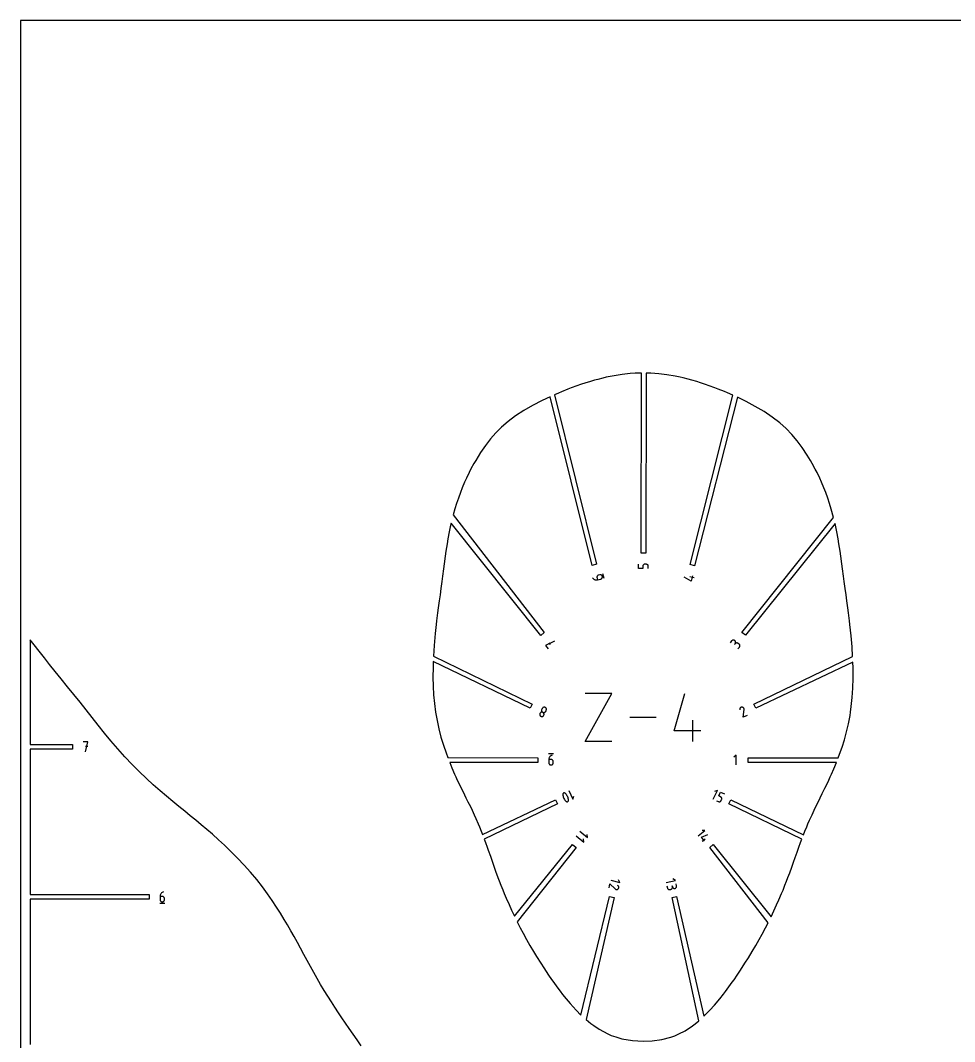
# Model space of a CAD drawing. Extents: x 0 to 51.8, y 0 to 12.2.
# Drawn here: x 26.84 to 32.81, y 5.64 to 12.16 of the extents above; entities that cross this region are included whole.
import ezdxf

# ---------------------------------------------------------------- set-up
doc = ezdxf.new("R2010")
doc.units = 0
doc.header["$MEASUREMENT"] = 0
for name, color, linetype in [('annotation', 7, 'Continuous'), ('boundary', 7, 'Continuous'), ('frame', 7, 'Continuous')]:
    doc.layers.add(name, color=color, linetype=linetype)

msp = doc.modelspace()

# ---------------------------------------------------------------- linework, layer by layer
at = {"layer": 'annotation', "color": 1}
for p, q in [((30.7873, 8.6593), (30.7873, 8.6873)), ((30.8204, 8.684), (30.8187, 8.6823)), ((30.8223, 8.6853), (30.8204, 8.684)), ((30.8245, 8.6864), (30.8223, 8.6853)), ((30.8269, 8.687), (30.8245, 8.6864)), ((30.8294, 8.6872), (30.8269, 8.687)), ((30.8364, 8.6872), (30.8294, 8.6872)), ((30.8294, 8.6872), (30.8294, 8.6872)), ((30.8389, 8.687), (30.8364, 8.6872)), ((30.8412, 8.6863), (30.8389, 8.687)), ((30.8434, 8.6853), (30.8412, 8.6863)), ((30.8454, 8.6839), (30.8434, 8.6853)), ((30.8471, 8.6822), (30.8454, 8.6839)), ((30.5394, 8.6194), (30.5326, 8.6177)), ((30.5419, 8.6198), (30.5394, 8.6194)), ((30.5443, 8.6197), (30.5419, 8.6198)), ((30.5467, 8.6193), (30.5443, 8.6197)), ((30.5489, 8.6184), (30.5467, 8.6193)), ((30.551, 8.6172), (30.5489, 8.6184)), ((30.5678, 8.5958), (30.5602, 8.6264)), ((30.8154, 8.6593), (30.7873, 8.6593)), ((30.8156, 8.6758), (30.8154, 8.6733)), ((30.8154, 8.6733), (30.8154, 8.6593)), ((30.8163, 8.6781), (30.8156, 8.6758)), ((30.8173, 8.6803), (30.8163, 8.6781)), ((30.8187, 8.6823), (30.8173, 8.6803)), ((30.8485, 8.6803), (30.8471, 8.6822)), ((30.8495, 8.6781), (30.8485, 8.6803)), ((30.8501, 8.6757), (30.8495, 8.6781)), ((30.8504, 8.6732), (30.8501, 8.6757)), ((30.8503, 8.6592), (30.8504, 8.6732)), ((30.8504, 8.6732), (30.8504, 8.6732)), ((30.4935, 8.6008), (30.4935, 8.6008)), ((30.4935, 8.6008), (30.4959, 8.5972)), ((30.4959, 8.5972), (30.4988, 8.5942)), ((30.4988, 8.5942), (30.502, 8.5916)), ((30.502, 8.5916), (30.5055, 8.5894)), ((30.5055, 8.5894), (30.5093, 8.5879)), ((30.5093, 8.5879), (30.5133, 8.5868)), ((30.5133, 8.5868), (30.5174, 8.5863)), ((30.5174, 8.5863), (30.5216, 8.5864)), ((30.5216, 8.5864), (30.5258, 8.5872)), ((30.5221, 8.6057), (30.522, 8.6032)), ((30.522, 8.6032), (30.5224, 8.6007)), ((30.5226, 8.6081), (30.5221, 8.6057)), ((30.5224, 8.6007), (30.5258, 8.5872)), ((30.5234, 8.6103), (30.5226, 8.6081)), ((30.5247, 8.6123), (30.5234, 8.6103)), ((30.5262, 8.6141), (30.5247, 8.6123)), ((30.5258, 8.5872), (30.5461, 8.5922)), ((30.5281, 8.6157), (30.5262, 8.6141)), ((30.5302, 8.6169), (30.5281, 8.6157)), ((30.5326, 8.6177), (30.5302, 8.6169)), ((30.5326, 8.6177), (30.5326, 8.6177)), ((30.5461, 8.5922), (30.5485, 8.5931)), ((30.5461, 8.5922), (30.5461, 8.5922)), ((30.5485, 8.5931), (30.5507, 8.5943)), ((30.5507, 8.5943), (30.5525, 8.5958)), ((30.5528, 8.6156), (30.551, 8.6172)), ((30.5525, 8.5958), (30.5541, 8.5976)), ((30.5543, 8.6137), (30.5528, 8.6156)), ((30.5541, 8.5976), (30.5553, 8.5997)), ((30.5555, 8.6116), (30.5543, 8.6137)), ((30.5553, 8.5997), (30.5562, 8.6019)), ((30.5564, 8.6092), (30.5555, 8.6116)), ((30.5562, 8.6019), (30.5567, 8.6043)), ((30.5567, 8.6067), (30.5564, 8.6092)), ((30.5564, 8.6092), (30.5564, 8.6092)), ((30.5567, 8.6043), (30.5567, 8.6067)), ((31.1242, 8.5789), (31.0801, 8.6045)), ((31.1438, 8.5992), (31.1167, 8.6061)), ((31.1328, 8.6128), (31.1242, 8.5789)), ((30.2503, 8.1957), (30.1923, 8.1673)), ((30.1923, 8.1673), (30.2098, 8.1454)), ((30.2143, 8.1848), (30.223, 8.1739)), ((31.3833, 8.1962), (31.3746, 8.1852)), ((31.3851, 8.198), (31.3833, 8.1962)), ((31.3871, 8.1994), (31.3851, 8.198)), ((31.3892, 8.2005), (31.3871, 8.1994)), ((31.3915, 8.2012), (31.3892, 8.2005)), ((31.3939, 8.2014), (31.3915, 8.2012)), ((31.3963, 8.2013), (31.3939, 8.2014)), ((31.3986, 8.2007), (31.3963, 8.2013)), ((31.4009, 8.1998), (31.3986, 8.2007)), ((31.403, 8.1984), (31.4009, 8.1998)), ((31.4052, 8.1787), (31.4009, 8.1732)), ((31.4009, 8.1732), (31.4052, 8.1787)), ((31.4048, 8.1966), (31.403, 8.1984)), ((31.403, 8.1984), (31.403, 8.1984)), ((31.4063, 8.1947), (31.4048, 8.1966)), ((31.4052, 8.1787), (31.4066, 8.1808)), ((31.407, 8.1805), (31.4052, 8.1787)), ((31.4052, 8.1787), (31.4052, 8.1787)), ((31.4073, 8.1925), (31.4063, 8.1947)), ((31.4066, 8.1808), (31.4076, 8.1831)), ((31.409, 8.182), (31.407, 8.1805)), ((31.408, 8.1902), (31.4073, 8.1925)), ((31.4076, 8.1831), (31.4081, 8.1854)), ((31.4083, 8.1878), (31.408, 8.1902)), ((31.4081, 8.1854), (31.4083, 8.1878)), ((31.4111, 8.183), (31.409, 8.182)), ((31.4134, 8.1837), (31.4111, 8.183)), ((31.4158, 8.184), (31.4134, 8.1837)), ((31.4182, 8.1838), (31.4158, 8.184)), ((31.4205, 8.1833), (31.4182, 8.1838)), ((31.4228, 8.1823), (31.4205, 8.1833)), ((31.4249, 8.1809), (31.4228, 8.1823)), ((31.4304, 8.1766), (31.4249, 8.1809)), ((31.4249, 8.1809), (31.4249, 8.1809)), ((31.4322, 8.1748), (31.4304, 8.1766)), ((31.4336, 8.1728), (31.4322, 8.1748)), ((31.4347, 8.1707), (31.4336, 8.1728)), ((31.434, 8.159), (31.4349, 8.1613)), ((31.4353, 8.1684), (31.4347, 8.1707)), ((31.4349, 8.1613), (31.4355, 8.1636)), ((31.4356, 8.166), (31.4353, 8.1684)), ((31.4355, 8.1636), (31.4356, 8.166)), ((31.4238, 8.146), (31.4326, 8.1569)), ((31.4326, 8.1569), (31.434, 8.159)), ((31.4326, 8.1569), (31.4326, 8.1569)), ((30.4466, 7.5533), (30.6174, 7.8609)), ((30.6174, 7.8609), (30.4466, 7.8609)), ((31.0163, 7.6217), (31.0845, 7.8609)), ((30.1769, 7.7704), (30.175, 7.7689)), ((30.179, 7.7716), (30.1769, 7.7704)), ((30.1813, 7.7724), (30.179, 7.7716)), ((30.1836, 7.7728), (30.1813, 7.7724)), ((30.186, 7.7728), (30.1836, 7.7728)), ((30.1885, 7.7723), (30.186, 7.7728)), ((30.1908, 7.7714), (30.1885, 7.7723)), ((30.193, 7.7701), (30.1908, 7.7714)), ((30.1908, 7.7714), (30.1908, 7.7714)), ((30.1948, 7.7685), (30.193, 7.7701)), ((31.4405, 7.7703), (31.4387, 7.7687)), ((31.4426, 7.7715), (31.4405, 7.7703)), ((31.4449, 7.7724), (31.4426, 7.7715)), ((31.4473, 7.7729), (31.4449, 7.7724)), ((31.4498, 7.7729), (31.4473, 7.7729)), ((31.4523, 7.7725), (31.4498, 7.7729)), ((31.4498, 7.7729), (31.4498, 7.7729)), ((31.4546, 7.7717), (31.4523, 7.7725)), ((31.4567, 7.7705), (31.4546, 7.7717)), ((31.4585, 7.7689), (31.4567, 7.7705)), ((30.1561, 7.731), (30.1556, 7.7286)), ((30.1556, 7.7286), (30.1556, 7.7262)), ((30.1556, 7.7262), (30.156, 7.7238)), ((30.156, 7.7238), (30.1568, 7.7216)), ((30.1569, 7.7334), (30.1561, 7.731)), ((30.1568, 7.7216), (30.158, 7.7195)), ((30.1582, 7.7355), (30.1569, 7.7334)), ((30.1569, 7.7334), (30.1569, 7.7334)), ((30.158, 7.7195), (30.1595, 7.7176)), ((30.1599, 7.7374), (30.1582, 7.7355)), ((30.1595, 7.7176), (30.1613, 7.716)), ((30.1617, 7.7389), (30.1599, 7.7374)), ((30.1613, 7.716), (30.1635, 7.7147)), ((30.1638, 7.7401), (30.1617, 7.7389)), ((30.1635, 7.7147), (30.1635, 7.7147)), ((30.1635, 7.7147), (30.1659, 7.7138)), ((30.1661, 7.7409), (30.1638, 7.7401)), ((30.1659, 7.7138), (30.1683, 7.7134)), ((30.1684, 7.7413), (30.1661, 7.7409)), ((30.1682, 7.7563), (30.1678, 7.7538)), ((30.1678, 7.7538), (30.1678, 7.7514)), ((30.1678, 7.7514), (30.1682, 7.7491)), ((30.1691, 7.7586), (30.1682, 7.7563)), ((30.1682, 7.7491), (30.1689, 7.7468)), ((30.1683, 7.7134), (30.1707, 7.7134)), ((30.1709, 7.7412), (30.1684, 7.7413)), ((30.1689, 7.7468), (30.1701, 7.7447)), ((30.1721, 7.7649), (30.1691, 7.7586)), ((30.1691, 7.7586), (30.1691, 7.7586)), ((30.1701, 7.7447), (30.1716, 7.7428)), ((30.1707, 7.7134), (30.173, 7.7138)), ((30.1733, 7.7408), (30.1709, 7.7412)), ((30.1716, 7.7428), (30.1735, 7.7412)), ((30.1734, 7.7671), (30.1721, 7.7649)), ((30.173, 7.7138), (30.1753, 7.7145)), ((30.1756, 7.7399), (30.1733, 7.7408)), ((30.175, 7.7689), (30.1734, 7.7671)), ((30.1735, 7.7412), (30.1756, 7.7399)), ((30.1753, 7.7145), (30.1774, 7.7157)), ((30.1756, 7.7399), (30.1756, 7.7399)), ((30.1756, 7.7399), (30.178, 7.739)), ((30.1778, 7.7386), (30.1756, 7.7399)), ((30.1756, 7.7399), (30.1756, 7.7399)), ((30.1774, 7.7157), (30.1793, 7.7172)), ((30.1797, 7.737), (30.1778, 7.7386)), ((30.178, 7.739), (30.1804, 7.7386)), ((30.1793, 7.7172), (30.1809, 7.7191)), ((30.1812, 7.7351), (30.1797, 7.737)), ((30.1804, 7.7386), (30.1828, 7.7386)), ((30.1809, 7.7191), (30.1822, 7.7212)), ((30.1823, 7.733), (30.1812, 7.7351)), ((30.1822, 7.7212), (30.1831, 7.7236)), ((30.1822, 7.7212), (30.1822, 7.7212)), ((30.1831, 7.7308), (30.1823, 7.733)), ((30.1828, 7.7386), (30.1852, 7.739)), ((30.1835, 7.7284), (30.1831, 7.7308)), ((30.1831, 7.7236), (30.1835, 7.726)), ((30.1835, 7.726), (30.1835, 7.7284)), ((30.1852, 7.739), (30.1874, 7.7398)), ((30.1874, 7.7398), (30.1895, 7.7409)), ((30.1895, 7.7409), (30.1914, 7.7425)), ((30.1914, 7.7425), (30.193, 7.7443)), ((30.193, 7.7443), (30.1943, 7.7465)), ((30.1943, 7.7465), (30.1974, 7.7528)), ((30.1963, 7.7666), (30.1948, 7.7685)), ((30.1975, 7.7646), (30.1963, 7.7666)), ((30.1974, 7.7528), (30.1982, 7.7551)), ((30.1974, 7.7528), (30.1974, 7.7528)), ((30.1983, 7.7623), (30.1975, 7.7646)), ((30.1982, 7.7551), (30.1987, 7.7575)), ((30.1987, 7.76), (30.1983, 7.7623)), ((30.1987, 7.7575), (30.1987, 7.76)), ((30.901, 7.7071), (30.7328, 7.7071)), ((31.4348, 7.76), (31.4346, 7.756)), ((31.4352, 7.7625), (31.4348, 7.76)), ((31.436, 7.7648), (31.4352, 7.7625)), ((31.4372, 7.7669), (31.436, 7.7648)), ((31.4387, 7.7687), (31.4372, 7.7669)), ((31.4574, 7.7087), (31.4626, 7.7574)), ((31.4826, 7.7208), (31.4574, 7.7087)), ((31.4601, 7.7671), (31.4585, 7.7689)), ((31.4613, 7.7651), (31.4601, 7.7671)), ((31.4622, 7.7628), (31.4613, 7.7651)), ((31.4627, 7.7604), (31.4622, 7.7628)), ((31.4626, 7.7574), (31.4626, 7.7575)), ((31.4626, 7.7575), (31.4627, 7.7575)), ((31.4626, 7.7574), (31.4626, 7.7574)), ((31.4627, 7.7579), (31.4627, 7.7604)), ((31.4627, 7.7578), (31.4627, 7.7579)), ((31.4627, 7.7579), (31.4627, 7.7579)), ((31.4627, 7.7577), (31.4627, 7.7578)), ((31.4627, 7.7578), (31.4627, 7.7578)), ((31.4627, 7.7576), (31.4627, 7.7577)), ((31.4627, 7.7577), (31.4627, 7.7577)), ((31.4627, 7.7575), (31.4627, 7.7576)), ((31.4627, 7.7576), (31.4627, 7.7576)), ((31.1359, 7.5533), (31.1359, 7.6899)), ((31.1871, 7.6217), (31.0163, 7.6217)), ((27.2655, 7.5506), (27.2374, 7.5506)), ((27.2515, 7.4876), (27.2655, 7.5506)), ((27.2655, 7.5226), (27.2515, 7.5226)), ((30.6174, 7.5533), (30.4466, 7.5533)), ((30.2439, 7.4745), (30.2124, 7.4745)), ((30.2145, 7.4428), (30.2142, 7.4386)), ((30.2154, 7.4469), (30.2145, 7.4428)), ((30.2168, 7.4508), (30.2154, 7.4469)), ((30.2188, 7.4544), (30.2168, 7.4508)), ((30.2213, 7.4577), (30.2188, 7.4544)), ((30.2242, 7.4606), (30.2213, 7.4577)), ((30.2275, 7.4631), (30.2242, 7.4606)), ((30.2312, 7.4651), (30.2275, 7.4631)), ((30.2352, 7.4666), (30.2312, 7.4651)), ((30.2352, 7.4666), (30.2352, 7.4666)), ((31.4122, 7.4666), (31.3982, 7.4526)), ((31.4122, 7.4035), (31.4122, 7.4666)), ((30.2142, 7.4386), (30.2142, 7.4176)), ((30.2282, 7.4386), (30.2142, 7.4386)), ((30.2142, 7.4176), (30.2142, 7.4176)), ((30.2142, 7.4176), (30.2144, 7.415)), ((30.2144, 7.415), (30.215, 7.4127)), ((30.215, 7.4127), (30.2161, 7.4105)), ((30.2161, 7.4105), (30.2175, 7.4085)), ((30.2175, 7.4085), (30.2191, 7.4068)), ((30.2191, 7.4068), (30.2211, 7.4055)), ((30.2211, 7.4055), (30.2233, 7.4044)), ((30.2233, 7.4044), (30.2257, 7.4038)), ((30.2257, 7.4038), (30.2282, 7.4035)), ((30.2307, 7.4384), (30.2282, 7.4386)), ((30.2282, 7.4035), (30.2307, 7.4038)), ((30.2282, 7.4035), (30.2282, 7.4035)), ((30.233, 7.4377), (30.2307, 7.4384)), ((30.2307, 7.4038), (30.233, 7.4044)), ((30.2352, 7.4367), (30.233, 7.4377)), ((30.233, 7.4044), (30.2352, 7.4055)), ((30.2372, 7.4353), (30.2352, 7.4367)), ((30.2352, 7.4055), (30.2372, 7.4068)), ((30.2389, 7.4336), (30.2372, 7.4353)), ((30.2372, 7.4068), (30.2389, 7.4085)), ((30.2403, 7.4316), (30.2389, 7.4336)), ((30.2389, 7.4085), (30.2403, 7.4105)), ((30.2413, 7.4295), (30.2403, 7.4316)), ((30.2403, 7.4105), (30.2413, 7.4127)), ((30.2419, 7.4271), (30.2413, 7.4295)), ((30.2413, 7.4127), (30.2419, 7.415)), ((30.2422, 7.4246), (30.2419, 7.4271)), ((30.2419, 7.415), (30.2422, 7.4176)), ((30.2422, 7.4176), (30.2422, 7.4246)), ((30.2422, 7.4246), (30.2422, 7.4246)), ((30.304, 7.2181), (30.3038, 7.2166)), ((30.3038, 7.2166), (30.3038, 7.2166)), ((30.3038, 7.2166), (30.3041, 7.2106)), ((30.3044, 7.2195), (30.304, 7.2181)), ((30.3041, 7.2106), (30.3049, 7.2048)), ((30.305, 7.2208), (30.3044, 7.2195)), ((30.3049, 7.2048), (30.3064, 7.1991)), ((30.3058, 7.222), (30.305, 7.2208)), ((30.3068, 7.223), (30.3058, 7.222)), ((30.3064, 7.1991), (30.3084, 7.1936)), ((30.308, 7.2238), (30.3068, 7.223)), ((30.3093, 7.2244), (30.308, 7.2238)), ((30.3084, 7.1936), (30.3109, 7.1884)), ((30.3107, 7.2248), (30.3093, 7.2244)), ((30.3122, 7.2249), (30.3107, 7.2248)), ((30.3109, 7.1884), (30.314, 7.1834)), ((30.3122, 7.2249), (30.3122, 7.2249)), ((30.3129, 7.2249), (30.3122, 7.2249)), ((30.3135, 7.2248), (30.3129, 7.2249)), ((30.3141, 7.2247), (30.3135, 7.2248)), ((30.314, 7.1834), (30.3175, 7.1787)), ((30.3147, 7.2246), (30.3141, 7.2247)), ((30.3153, 7.2244), (30.3147, 7.2246)), ((30.3159, 7.2241), (30.3153, 7.2244)), ((30.3164, 7.2238), (30.3159, 7.2241)), ((30.317, 7.2235), (30.3164, 7.2238)), ((30.3175, 7.2231), (30.317, 7.2235)), ((30.3219, 7.2192), (30.3175, 7.2231)), ((30.3175, 7.2231), (30.3175, 7.2231)), ((30.326, 7.2149), (30.3219, 7.2192)), ((30.3295, 7.2102), (30.326, 7.2149)), ((30.3325, 7.2052), (30.3295, 7.2102)), ((30.3351, 7.2), (30.3325, 7.2052)), ((30.3371, 7.1945), (30.3351, 7.2)), ((30.3385, 7.1888), (30.3371, 7.1945)), ((30.3394, 7.183), (30.3385, 7.1888)), ((30.3397, 7.1771), (30.3394, 7.183)), ((30.3412, 7.2398), (30.3675, 7.1851)), ((30.3675, 7.1851), (30.3738, 7.2031)), ((31.2658, 7.1852), (31.292, 7.2397)), ((31.292, 7.2397), (31.2741, 7.2334)), ((31.3008, 7.2056), (31.3125, 7.2299)), ((31.3129, 7.1997), (31.3008, 7.2056)), ((31.3125, 7.2299), (31.3367, 7.2182)), ((31.315, 7.1985), (31.3129, 7.1997)), ((31.3168, 7.197), (31.315, 7.1985)), ((31.3163, 7.1758), (31.3192, 7.1818)), ((31.3182, 7.1952), (31.3168, 7.197)), ((31.3193, 7.1931), (31.3182, 7.1952)), ((31.3192, 7.1818), (31.32, 7.1841)), ((31.3192, 7.1818), (31.3192, 7.1818)), ((31.3201, 7.191), (31.3193, 7.1931)), ((31.32, 7.1841), (31.3205, 7.1864)), ((31.3205, 7.1887), (31.3201, 7.191)), ((31.3205, 7.1864), (31.3205, 7.1887)), ((30.3175, 7.1787), (30.3215, 7.1744)), ((30.3215, 7.1744), (30.326, 7.1705)), ((30.326, 7.1705), (30.326, 7.1705)), ((30.326, 7.1705), (30.3265, 7.1701)), ((30.3265, 7.1701), (30.327, 7.1698)), ((30.327, 7.1698), (30.3276, 7.1695)), ((30.3276, 7.1695), (30.3282, 7.1692)), ((30.3282, 7.1692), (30.3288, 7.169)), ((30.3288, 7.169), (30.3294, 7.1689)), ((30.3294, 7.1689), (30.33, 7.1688)), ((30.33, 7.1688), (30.3306, 7.1687)), ((30.3306, 7.1687), (30.3312, 7.1687)), ((30.3312, 7.1687), (30.3327, 7.1688)), ((30.3312, 7.1687), (30.3312, 7.1687)), ((30.3327, 7.1688), (30.3341, 7.1692)), ((30.3341, 7.1692), (30.3354, 7.1698)), ((30.3354, 7.1698), (30.3366, 7.1706)), ((30.3366, 7.1706), (30.3377, 7.1716)), ((30.3377, 7.1716), (30.3385, 7.1728)), ((30.3385, 7.1728), (30.3391, 7.1741)), ((30.3391, 7.1741), (30.3395, 7.1755)), ((30.3395, 7.1755), (30.3397, 7.1771)), ((30.3397, 7.1771), (30.3397, 7.1771)), ((31.2862, 7.1753), (31.2983, 7.1695)), ((31.2983, 7.1695), (31.2983, 7.1695)), ((31.2983, 7.1695), (31.3006, 7.1686)), ((31.3006, 7.1686), (31.3029, 7.1682)), ((31.3029, 7.1682), (31.3052, 7.1682)), ((31.3052, 7.1682), (31.3075, 7.1686)), ((31.3075, 7.1686), (31.3097, 7.1693)), ((31.3097, 7.1693), (31.3117, 7.1705)), ((31.3117, 7.1705), (31.3135, 7.1719)), ((31.3135, 7.1719), (31.315, 7.1737)), ((31.315, 7.1737), (31.3163, 7.1758)), ((30.3896, 6.9501), (30.4389, 6.9108)), ((30.413, 6.9796), (30.4623, 6.9403)), ((30.4389, 6.9108), (30.4366, 6.9305)), ((30.4623, 6.9403), (30.4601, 6.96)), ((31.1688, 6.9495), (31.2116, 6.9837)), ((31.1911, 6.9411), (31.2319, 6.9581)), ((31.21, 6.9174), (31.1911, 6.9411)), ((31.2116, 6.9837), (31.1945, 6.9856)), ((31.1949, 6.9169), (31.2139, 6.932)), ((30.6101, 6.6663), (30.6691, 6.6528)), ((30.6691, 6.6528), (30.659, 6.6689)), ((30.9642, 6.6522), (31.0233, 6.6657)), ((31.0233, 6.6657), (31.0071, 6.6758)), ((30.5991, 6.6179), (30.605, 6.6441)), ((30.605, 6.6441), (30.6385, 6.611)), ((30.6385, 6.611), (30.6385, 6.611)), ((30.6385, 6.611), (30.6385, 6.611)), ((30.6385, 6.611), (30.6386, 6.6109)), ((30.6386, 6.6109), (30.6386, 6.6109)), ((30.6386, 6.6109), (30.6386, 6.6109)), ((30.6386, 6.6109), (30.6387, 6.6108)), ((30.6387, 6.6108), (30.6387, 6.6108)), ((30.6387, 6.6108), (30.6387, 6.6108)), ((30.6387, 6.6108), (30.6388, 6.6107)), ((30.6388, 6.6107), (30.6388, 6.6107)), ((30.6388, 6.6107), (30.6388, 6.6107)), ((30.6388, 6.6107), (30.6407, 6.6092)), ((30.6407, 6.6092), (30.6428, 6.6081)), ((30.6428, 6.6081), (30.645, 6.6074)), ((30.645, 6.6074), (30.6473, 6.6071)), ((30.6473, 6.6071), (30.6496, 6.6072)), ((30.6496, 6.6072), (30.6518, 6.6077)), ((30.6518, 6.6077), (30.654, 6.6085)), ((30.654, 6.6085), (30.656, 6.6098)), ((30.6571, 6.6304), (30.6542, 6.6329)), ((30.656, 6.6098), (30.6578, 6.6114)), ((30.6587, 6.6286), (30.6571, 6.6304)), ((30.6578, 6.6114), (30.6593, 6.6133)), ((30.6578, 6.6114), (30.6578, 6.6114)), ((30.66, 6.6266), (30.6587, 6.6286)), ((30.6593, 6.6133), (30.6604, 6.6154)), ((30.6608, 6.6244), (30.66, 6.6266)), ((30.6604, 6.6154), (30.6611, 6.6176)), ((30.6613, 6.6222), (30.6608, 6.6244)), ((30.6611, 6.6176), (30.6614, 6.6199)), ((30.6614, 6.6199), (30.6613, 6.6222)), ((30.9693, 6.6301), (30.9723, 6.617)), ((30.9723, 6.617), (30.9723, 6.617)), ((30.9723, 6.617), (30.973, 6.6147)), ((30.973, 6.6147), (30.9742, 6.6126)), ((30.9742, 6.6126), (30.9756, 6.6108)), ((30.9756, 6.6108), (30.9773, 6.6093)), ((30.9773, 6.6093), (30.9792, 6.608)), ((30.9792, 6.608), (30.9814, 6.6072)), ((30.9814, 6.6072), (30.9836, 6.6067)), ((30.9836, 6.6067), (30.986, 6.6066)), ((30.986, 6.6066), (30.9884, 6.6069)), ((30.9884, 6.6069), (30.9949, 6.6084)), ((30.9949, 6.6084), (30.9972, 6.6091)), ((30.9949, 6.6084), (30.9949, 6.6084)), ((30.9972, 6.6091), (30.9993, 6.6102)), ((30.9993, 6.6102), (31.0011, 6.6117)), ((31.0011, 6.6117), (31.0026, 6.6134)), ((31.0026, 6.6134), (31.0039, 6.6153)), ((31.005, 6.6245), (31.0035, 6.631)), ((31.0035, 6.631), (31.005, 6.6245)), ((31.0039, 6.6153), (31.0047, 6.6174)), ((31.0047, 6.6174), (31.0052, 6.6197)), ((31.0053, 6.6221), (31.005, 6.6245)), ((31.005, 6.6245), (31.005, 6.6245)), ((31.005, 6.6245), (31.0058, 6.6222)), ((31.0052, 6.6197), (31.0053, 6.6221)), ((31.0058, 6.6222), (31.0069, 6.6201)), ((31.0069, 6.6201), (31.0083, 6.6183)), ((31.0083, 6.6183), (31.01, 6.6167)), ((31.01, 6.6167), (31.012, 6.6155)), ((31.012, 6.6155), (31.0141, 6.6146)), ((31.0141, 6.6146), (31.0164, 6.6141)), ((31.0164, 6.6141), (31.0187, 6.614)), ((31.0187, 6.614), (31.0211, 6.6144)), ((31.0211, 6.6144), (31.0234, 6.6151)), ((31.0211, 6.6144), (31.0211, 6.6144)), ((31.0234, 6.6151), (31.0255, 6.6162)), ((31.0255, 6.6162), (31.0273, 6.6177)), ((31.0273, 6.6177), (31.0289, 6.6194)), ((31.0312, 6.6305), (31.0282, 6.6436)), ((31.0289, 6.6194), (31.0301, 6.6213)), ((31.0301, 6.6213), (31.0309, 6.6234)), ((31.0309, 6.6234), (31.0315, 6.6257)), ((31.0316, 6.628), (31.0312, 6.6305)), ((31.0315, 6.6257), (31.0316, 6.628)), ((27.7285, 6.5677), (27.7282, 6.5635)), ((27.7282, 6.5635), (27.7282, 6.5425)), ((27.7422, 6.5635), (27.7282, 6.5635)), ((27.7282, 6.5425), (27.7282, 6.5425)), ((27.7282, 6.5425), (27.7284, 6.54)), ((27.7284, 6.54), (27.7291, 6.5376)), ((27.7294, 6.5718), (27.7285, 6.5677)), ((27.7291, 6.5376), (27.7301, 6.5354)), ((27.7309, 6.5757), (27.7294, 6.5718)), ((27.7301, 6.5354), (27.7315, 6.5335)), ((27.7329, 6.5793), (27.7309, 6.5757)), ((27.7315, 6.5335), (27.7332, 6.5318)), ((27.7353, 6.5826), (27.7329, 6.5793)), ((27.7332, 6.5318), (27.7352, 6.5304)), ((27.7352, 6.5304), (27.7373, 6.5294)), ((27.7382, 6.5855), (27.7353, 6.5826)), ((27.7373, 6.5294), (27.7397, 6.5287)), ((27.7416, 6.588), (27.7382, 6.5855)), ((27.7397, 6.5287), (27.7422, 6.5285)), ((27.7452, 6.59), (27.7416, 6.588)), ((27.7447, 6.5632), (27.7422, 6.5635)), ((27.7422, 6.5285), (27.7447, 6.5287)), ((27.7471, 6.5626), (27.7447, 6.5632)), ((27.7447, 6.5287), (27.7471, 6.5294)), ((27.7493, 6.5915), (27.7452, 6.59)), ((27.7493, 6.5616), (27.7471, 6.5626)), ((27.7471, 6.5294), (27.7493, 6.5304)), ((27.7493, 6.5915), (27.7493, 6.5915)), ((27.7512, 6.5602), (27.7493, 6.5616)), ((27.7493, 6.5304), (27.7512, 6.5318)), ((27.7529, 6.5585), (27.7512, 6.5602)), ((27.7512, 6.5318), (27.7529, 6.5335)), ((27.7543, 6.5565), (27.7529, 6.5585)), ((27.7529, 6.5335), (27.7543, 6.5354)), ((27.7553, 6.5544), (27.7543, 6.5565)), ((27.7543, 6.5354), (27.7553, 6.5376)), ((27.756, 6.552), (27.7553, 6.5544)), ((27.7553, 6.5376), (27.756, 6.54)), ((27.7562, 6.5495), (27.756, 6.552)), ((27.756, 6.54), (27.7562, 6.5425)), ((27.7562, 6.5425), (27.7562, 6.5495)), ((27.7562, 6.5495), (27.7562, 6.5495)), ((27.7265, 6.5206), (27.758, 6.5206)), ((27.7422, 6.5285), (27.7422, 6.5285))]:
    msp.add_line(p, q, dxfattribs=at)
at = {"layer": 'boundary', "color": 5}
for p, q in [((30.506, 9.863), (30.4736, 9.8534)), ((30.5279, 9.8691), (30.506, 9.863)), ((30.5599, 9.8773), (30.5279, 9.8691)), ((30.5807, 9.8821), (30.5599, 9.8773)), ((30.6322, 9.8925), (30.5807, 9.8821)), ((30.683, 9.9005), (30.6322, 9.8925)), ((30.7334, 9.906), (30.683, 9.9005)), ((30.7664, 9.9085), (30.7334, 9.906)), ((30.8064, 9.9096), (30.7664, 9.9085)), ((30.8043, 8.7571), (30.8064, 9.9096)), ((30.8358, 9.9094), (30.8337, 8.757)), ((30.8673, 9.9087), (30.8358, 9.9094)), ((30.918, 9.9049), (30.8673, 9.9087)), ((30.9692, 9.8986), (30.918, 9.9049)), ((31.0211, 9.8896), (30.9692, 9.8986)), ((31.0532, 9.8827), (31.0211, 9.8896)), ((31.0739, 9.878), (31.0532, 9.8827)), ((31.106, 9.8698), (31.0739, 9.878)), ((31.1279, 9.8638), (31.106, 9.8698)), ((31.1604, 9.8542), (31.1279, 9.8638)), ((30.3359, 9.8055), (30.296, 9.7898)), ((30.3577, 9.8139), (30.3359, 9.8055)), ((30.3942, 9.827), (30.3577, 9.8139)), ((30.4171, 9.8351), (30.3942, 9.827)), ((30.4508, 9.8462), (30.4171, 9.8351)), ((30.4736, 9.8534), (30.4508, 9.8462)), ((31.183, 9.847), (31.1604, 9.8542)), ((31.2169, 9.8358), (31.183, 9.847)), ((31.2397, 9.8277), (31.2169, 9.8358)), ((31.2763, 9.8145), (31.2397, 9.8277)), ((31.298, 9.8061), (31.2763, 9.8145)), ((31.338, 9.7903), (31.298, 9.8061)), ((30.1709, 9.7337), (30.1108, 9.7024)), ((30.2223, 9.758), (30.1709, 9.7337)), ((30.4912, 8.6793), (30.2223, 9.758)), ((30.2766, 9.7817), (30.2496, 9.77)), ((30.2496, 9.77), (30.5198, 8.6865)), ((30.296, 9.7898), (30.2766, 9.7817)), ((31.1178, 8.685), (31.3918, 9.7672)), ((31.4208, 9.7541), (31.1463, 8.6778)), ((31.3573, 9.7822), (31.338, 9.7903)), ((31.3918, 9.7672), (31.3573, 9.7822)), ((31.4762, 9.7273), (31.4208, 9.7541)), ((30.0539, 9.6694), (30.0013, 9.6352)), ((30.1108, 9.7024), (30.0539, 9.6694)), ((31.5345, 9.6962), (31.4762, 9.7273)), ((31.5905, 9.6629), (31.5345, 9.6962)), ((31.6429, 9.628), (31.5905, 9.6629)), ((29.9537, 9.6), (29.912, 9.5643)), ((30.0013, 9.6352), (29.9537, 9.6)), ((31.6904, 9.592), (31.6429, 9.628)), ((29.912, 9.5643), (29.8751, 9.5275)), ((31.7317, 9.5553), (31.6904, 9.592)), ((31.7684, 9.5171), (31.7317, 9.5553)), ((29.8415, 9.4886), (29.8096, 9.4466)), ((29.8751, 9.5275), (29.8415, 9.4886)), ((31.8021, 9.4764), (31.7684, 9.5171)), ((31.8343, 9.4324), (31.8021, 9.4764)), ((29.8096, 9.4466), (29.7781, 9.4007)), ((31.8666, 9.384), (31.8343, 9.4324)), ((29.7467, 9.3505), (29.7353, 9.3315)), ((29.7781, 9.4007), (29.7467, 9.3505)), ((31.887, 9.3503), (31.8666, 9.384)), ((31.8984, 9.3313), (31.887, 9.3503)), ((29.7045, 9.2744), (29.6873, 9.2376)), ((29.7162, 9.2961), (29.7045, 9.2744)), ((29.7353, 9.3315), (29.7162, 9.2961)), ((31.9175, 9.2958), (31.8984, 9.3313)), ((31.9291, 9.2742), (31.9175, 9.2958)), ((31.9465, 9.2373), (31.9291, 9.2742)), ((29.6755, 9.2127), (29.6604, 9.1752)), ((29.6873, 9.2376), (29.6755, 9.2127)), ((31.9582, 9.2125), (31.9465, 9.2373)), ((31.9733, 9.1749), (31.9582, 9.2125)), ((29.6486, 9.1464), (29.6359, 9.1092)), ((29.6604, 9.1752), (29.6486, 9.1464)), ((31.9851, 9.1462), (31.9733, 9.1749)), ((31.9978, 9.109), (31.9851, 9.1462)), ((29.6242, 9.0762), (29.6138, 9.0402)), ((29.6359, 9.1092), (29.6242, 9.0762)), ((32.0095, 9.0761), (31.9978, 9.109)), ((32.0198, 9.04), (32.0095, 9.0761)), ((29.6138, 9.0402), (29.6025, 9.0028)), ((32.0349, 8.9864), (32.0198, 9.04)), ((29.5898, 8.9499), (29.584, 8.9268)), ((30.162, 8.2324), (29.5898, 8.9499)), ((29.6025, 9.0028), (30.1849, 8.2507)), ((31.4487, 8.2512), (32.0349, 8.9864)), ((32.0443, 8.9479), (31.4717, 8.2329)), ((32.0496, 8.9268), (32.0443, 8.9479)), ((29.5779, 8.8941), (29.5689, 8.849)), ((29.584, 8.9268), (29.5779, 8.8941)), ((32.0557, 8.894), (32.0496, 8.9268)), ((32.0647, 8.849), (32.0557, 8.894)), ((29.5641, 8.8177), (29.5563, 8.7699)), ((29.5689, 8.849), (29.5641, 8.8177)), ((32.0696, 8.8176), (32.0647, 8.849)), ((32.0774, 8.7699), (32.0696, 8.8176)), ((29.5563, 8.7699), (29.5522, 8.7391)), ((30.8337, 8.757), (30.8043, 8.7571)), ((32.0815, 8.7391), (32.0774, 8.7699)), ((29.5453, 8.6901), (29.5412, 8.6586)), ((29.5522, 8.7391), (29.5453, 8.6901)), ((30.5198, 8.6865), (30.4912, 8.6793)), ((31.1463, 8.6778), (31.1178, 8.685)), ((32.0884, 8.6901), (32.0815, 8.7391)), ((32.0925, 8.6586), (32.0884, 8.6901)), ((29.5412, 8.6586), (29.5348, 8.6102)), ((32.0988, 8.6102), (32.0925, 8.6586)), ((29.5301, 8.5762), (29.5241, 8.5309)), ((29.5348, 8.6102), (29.5301, 8.5762)), ((32.1036, 8.5762), (32.0988, 8.6102)), ((32.1096, 8.5309), (32.1036, 8.5762)), ((29.5186, 8.4924), (29.5134, 8.4526)), ((29.5241, 8.5309), (29.5186, 8.4924)), ((32.1151, 8.4924), (32.1096, 8.5309)), ((32.1203, 8.4526), (32.1151, 8.4924)), ((29.5134, 8.4526), (29.5073, 8.4083)), ((32.1265, 8.4083), (32.1203, 8.4526)), ((29.5032, 8.3758), (29.4968, 8.3254)), ((29.5073, 8.4083), (29.5032, 8.3758)), ((32.1305, 8.3758), (32.1265, 8.4083)), ((32.137, 8.3254), (32.1305, 8.3758)), ((29.494, 8.3009), (29.488, 8.245)), ((29.4968, 8.3254), (29.494, 8.3009)), ((32.1397, 8.3009), (32.137, 8.3254)), ((32.1473, 8.2284), (32.1397, 8.3009)), ((29.488, 8.245), (29.4812, 8.1678)), ((30.1849, 8.2507), (30.162, 8.2324)), ((31.4717, 8.2329), (31.4487, 8.2512)), ((32.1532, 8.1584), (32.1473, 8.2284)), ((26.8978, 8.2035), (26.8978, 7.5338)), ((26.9234, 8.1725), (26.8978, 8.2035)), ((26.9562, 8.1312), (26.9234, 8.1725)), ((29.4812, 8.1678), (29.4768, 8.0988)), ((26.9889, 8.089), (26.9562, 8.1312)), ((29.4768, 8.0988), (30.108, 7.7926)), ((31.5255, 7.7927), (32.157, 8.0969)), ((32.157, 8.0969), (32.1532, 8.1584)), ((27.0221, 8.046), (26.9889, 8.089)), ((27.0576, 8.0006), (27.0221, 8.046)), ((29.4754, 8.0646), (29.4739, 8.0269)), ((30.0952, 7.7661), (29.4754, 8.0646)), ((32.1585, 8.0612), (31.5382, 7.7663)), ((32.1599, 8.0238), (32.1585, 8.0612)), ((27.0955, 7.9535), (27.0576, 8.0006)), ((29.4739, 8.0269), (29.4733, 7.9659)), ((29.4733, 7.9659), (29.4745, 7.9075)), ((32.1605, 7.9576), (32.1599, 8.0238)), ((27.1358, 7.9039), (27.0955, 7.9535)), ((27.176, 7.8546), (27.1358, 7.9039)), ((29.4745, 7.9075), (29.4777, 7.851)), ((32.1587, 7.8948), (32.1605, 7.9576)), ((27.2168, 7.8041), (27.176, 7.8546)), ((29.4777, 7.851), (29.4829, 7.7958)), ((32.1485, 7.7769), (32.1548, 7.8347)), ((32.1548, 7.8347), (32.1587, 7.8948)), ((27.2551, 7.7556), (27.2168, 7.8041)), ((29.4829, 7.7958), (29.4904, 7.7412)), ((30.108, 7.7926), (30.0952, 7.7661)), ((31.5382, 7.7663), (31.5255, 7.7927)), ((32.1433, 7.7412), (32.1485, 7.7769)), ((27.2939, 7.7061), (27.2551, 7.7556)), ((27.332, 7.6579), (27.2939, 7.7061)), ((29.4904, 7.7412), (29.4936, 7.7209)), ((29.4936, 7.7209), (29.4998, 7.6873)), ((32.1338, 7.6873), (32.1401, 7.7209)), ((32.1401, 7.7209), (32.1433, 7.7412)), ((27.3728, 7.6073), (27.332, 7.6579)), ((29.4998, 7.6873), (29.5039, 7.6669)), ((29.5039, 7.6669), (29.5113, 7.6343)), ((32.1178, 7.6149), (32.1298, 7.6668)), ((32.1298, 7.6668), (32.1338, 7.6873)), ((27.4145, 7.5573), (27.3728, 7.6073)), ((29.5113, 7.6343), (29.5246, 7.5821)), ((29.5246, 7.5821), (29.5398, 7.5309)), ((32.1044, 7.5651), (32.1178, 7.6149)), ((26.8978, 7.5338), (27.1677, 7.5338)), ((27.1677, 7.5338), (27.1677, 7.5044)), ((27.4587, 7.5062), (27.4145, 7.5573)), ((29.5398, 7.5309), (29.5569, 7.4804)), ((32.0737, 7.4719), (32.0896, 7.5174)), ((32.0896, 7.5174), (32.1044, 7.5651)), ((27.1677, 7.5044), (26.8978, 7.5044)), ((26.8978, 7.5044), (26.8978, 6.5747)), ((27.504, 7.4558), (27.4587, 7.5062)), ((27.5498, 7.4071), (27.504, 7.4558)), ((29.5569, 7.4804), (29.5677, 7.4517)), ((29.5677, 7.4517), (30.1444, 7.4498)), ((30.1444, 7.4498), (30.1444, 7.4204)), ((31.489, 7.4204), (31.489, 7.4498)), ((31.489, 7.4498), (32.0652, 7.4498)), ((32.0652, 7.4498), (32.0737, 7.4719)), ((27.5955, 7.3611), (27.5498, 7.4071)), ((30.1444, 7.4204), (29.5801, 7.4204)), ((29.5801, 7.4204), (29.5936, 7.3862)), ((29.5936, 7.3862), (29.6109, 7.3456)), ((32.0535, 7.4204), (31.489, 7.4204)), ((32.0226, 7.3456), (32.0368, 7.3789)), ((32.0368, 7.3789), (32.0535, 7.4204)), ((27.6406, 7.3179), (27.5955, 7.3611)), ((27.6849, 7.2772), (27.6406, 7.3179)), ((29.6109, 7.3456), (29.6196, 7.3269)), ((29.6196, 7.3269), (29.6289, 7.3065)), ((32.0047, 7.3065), (32.014, 7.327)), ((32.014, 7.327), (32.0226, 7.3456)), ((27.7281, 7.2391), (27.6849, 7.2772)), ((29.6289, 7.3065), (29.6448, 7.2746)), ((29.6448, 7.2746), (29.6546, 7.2555)), ((29.6546, 7.2555), (29.6658, 7.2314)), ((31.9628, 7.2216), (31.9789, 7.2555)), ((31.9789, 7.2555), (31.9888, 7.2747)), ((31.9888, 7.2747), (32.0047, 7.3065)), ((27.7698, 7.2034), (27.7281, 7.2391)), ((27.8099, 7.17), (27.7698, 7.2034)), ((29.6658, 7.2314), (29.6838, 7.1945)), ((29.6838, 7.1945), (29.6973, 7.1681)), ((29.7899, 6.9591), (30.2562, 7.1815)), ((30.2562, 7.1815), (30.2689, 7.155)), ((31.3643, 7.155), (31.3771, 7.1815)), ((31.3771, 7.1815), (31.8427, 6.9573)), ((31.9313, 7.1583), (31.9498, 7.1945)), ((31.9498, 7.1945), (31.9628, 7.2216)), ((27.8486, 7.1384), (27.8099, 7.17)), ((27.8858, 7.1082), (27.8486, 7.1384)), ((29.6973, 7.1681), (29.7126, 7.1382)), ((29.7126, 7.1382), (29.7233, 7.1145)), ((30.2689, 7.155), (29.8017, 6.93)), ((31.8316, 6.93), (31.3643, 7.155)), ((31.9103, 7.1145), (31.9209, 7.1382)), ((31.9209, 7.1382), (31.9313, 7.1583)), ((27.9214, 7.0793), (27.8858, 7.1082)), ((27.9572, 7.0499), (27.9214, 7.0793)), ((29.7233, 7.1145), (29.7363, 7.0856)), ((29.7363, 7.0856), (29.7477, 7.061)), ((29.7477, 7.061), (29.7631, 7.0276)), ((31.8808, 7.05), (31.8972, 7.0857)), ((31.8972, 7.0857), (31.9103, 7.1145)), ((27.9909, 7.0219), (27.9572, 7.0499)), ((28.0272, 6.9912), (27.9909, 7.0219)), ((28.0626, 6.9607), (28.0272, 6.9912)), ((29.7631, 7.0276), (29.7705, 7.0084)), ((29.7705, 7.0084), (29.7819, 6.9795)), ((31.8515, 6.9796), (31.863, 7.0085)), ((31.863, 7.0085), (31.8704, 7.0276)), ((31.8704, 7.0276), (31.8808, 7.05)), ((28.1018, 6.926), (28.0626, 6.9607)), ((28.1398, 6.8912), (28.1018, 6.926)), ((29.7819, 6.9795), (29.7899, 6.9591)), ((29.8017, 6.93), (29.8096, 6.9078)), ((31.8237, 6.908), (31.8316, 6.93)), ((31.8427, 6.9573), (31.8515, 6.9796)), ((28.1818, 6.8508), (28.1398, 6.8912)), ((29.8096, 6.9078), (29.8194, 6.8789)), ((29.8194, 6.8789), (29.8262, 6.8594)), ((29.8262, 6.8594), (29.8407, 6.8195)), ((29.994, 6.4368), (30.3666, 6.8943)), ((30.3896, 6.876), (30.0111, 6.4014)), ((30.3666, 6.8943), (30.3896, 6.876)), ((31.243, 6.8768), (31.266, 6.8951)), ((31.617, 6.3953), (31.243, 6.8768)), ((31.266, 6.8951), (31.6351, 6.4323)), ((31.8022, 6.8466), (31.8137, 6.879)), ((31.8137, 6.879), (31.8237, 6.908)), ((28.2238, 6.8084), (28.1818, 6.8508)), ((28.266, 6.7636), (28.2238, 6.8084)), ((29.8407, 6.8195), (29.8531, 6.7822)), ((31.7796, 6.7821), (31.7899, 6.8121)), ((31.7899, 6.8121), (31.8022, 6.8466)), ((28.3058, 6.7191), (28.266, 6.7636)), ((29.8531, 6.7822), (29.8645, 6.7502)), ((29.8645, 6.7502), (29.8742, 6.7242)), ((31.7546, 6.7138), (31.768, 6.7498)), ((31.768, 6.7498), (31.7796, 6.7821)), ((28.3464, 6.6708), (28.3058, 6.7191)), ((28.3825, 6.6246), (28.3464, 6.6708)), ((29.8742, 6.7242), (29.8886, 6.6849)), ((29.8886, 6.6849), (29.8972, 6.6621)), ((29.8972, 6.6621), (29.9082, 6.6347)), ((31.7235, 6.6341), (31.7345, 6.6609)), ((31.7345, 6.6609), (31.7434, 6.6842)), ((31.7434, 6.6842), (31.7546, 6.7138)), ((28.4155, 6.5793), (28.3825, 6.6246)), ((29.9082, 6.6347), (29.9196, 6.6057)), ((29.9196, 6.6057), (29.9293, 6.5824)), ((31.7019, 6.5811), (31.7116, 6.6041)), ((31.7116, 6.6041), (31.7235, 6.6341)), ((26.8978, 6.5747), (27.6584, 6.5747)), ((27.6584, 6.5453), (26.8978, 6.5453)), ((26.8978, 6.5453), (26.8978, 5.6156)), ((27.6584, 6.5747), (27.6584, 6.5453)), ((28.4446, 6.5372), (28.4155, 6.5793)), ((28.4732, 6.4937), (28.4446, 6.5372)), ((29.9293, 6.5824), (29.9424, 6.551)), ((29.9424, 6.551), (29.9601, 6.5105)), ((30.4196, 5.8046), (30.6026, 6.5635)), ((30.6313, 6.5569), (30.453, 5.776)), ((30.6026, 6.5635), (30.6313, 6.5569)), ((31.0021, 6.5564), (31.0307, 6.5629)), ((31.1726, 5.7679), (31.0021, 6.5564)), ((31.0307, 6.5629), (31.2056, 5.797)), ((31.6708, 6.5093), (31.6854, 6.5422)), ((31.6854, 6.5422), (31.7019, 6.5811)), ((28.4974, 6.4557), (28.4732, 6.4937)), ((29.9601, 6.5105), (29.9754, 6.4759)), ((29.9754, 6.4759), (29.994, 6.4368)), ((31.6351, 6.4323), (31.6536, 6.471)), ((31.6536, 6.471), (31.6708, 6.5093)), ((28.5217, 6.4163), (28.4974, 6.4557)), ((28.5428, 6.381), (28.5217, 6.4163)), ((30.0111, 6.4014), (30.0313, 6.3622)), ((28.565, 6.3428), (28.5428, 6.381)), ((28.5852, 6.3074), (28.565, 6.3428)), ((30.0313, 6.3622), (30.0496, 6.3272)), ((31.5783, 6.3215), (31.5996, 6.3616)), ((31.5996, 6.3616), (31.617, 6.3953)), ((28.6072, 6.2683), (28.5852, 6.3074)), ((28.627, 6.2323), (28.6072, 6.2683)), ((30.0496, 6.3272), (30.0721, 6.2871)), ((30.0721, 6.2871), (30.0929, 6.2504)), ((31.5373, 6.2487), (31.5588, 6.2868)), ((31.5588, 6.2868), (31.5783, 6.3215)), ((28.6486, 6.1925), (28.627, 6.2323)), ((30.0929, 6.2504), (30.1162, 6.2117)), ((30.1162, 6.2117), (30.1364, 6.1781)), ((31.4907, 6.1713), (31.5147, 6.2114)), ((31.5147, 6.2114), (31.5373, 6.2487)), ((28.6691, 6.1542), (28.6486, 6.1925)), ((28.6896, 6.1158), (28.6691, 6.1542)), ((30.1364, 6.1781), (30.1632, 6.136)), ((31.4678, 6.1359), (31.4907, 6.1713)), ((28.7105, 6.0773), (28.6896, 6.1158)), ((28.7319, 6.0388), (28.7105, 6.0773)), ((30.1632, 6.136), (30.1825, 6.1057)), ((30.1825, 6.1057), (30.213, 6.0603)), ((31.4182, 6.0603), (31.4402, 6.0921)), ((31.4402, 6.0921), (31.4678, 6.1359)), ((28.7542, 6.0004), (28.7319, 6.0388)), ((30.213, 6.0603), (30.2318, 6.0325)), ((30.2318, 6.0325), (30.2454, 6.0122)), ((30.2454, 6.0122), (30.2661, 5.9846)), ((31.3653, 5.9847), (31.3872, 6.0141)), ((31.3872, 6.0141), (31.3983, 6.0308)), ((31.3983, 6.0308), (31.4182, 6.0603)), ((28.777, 5.9624), (28.7542, 6.0004)), ((28.8002, 5.9251), (28.777, 5.9624)), ((30.2661, 5.9846), (30.2864, 5.957)), ((30.2864, 5.957), (30.3008, 5.937)), ((31.3319, 5.9386), (31.3441, 5.9557)), ((31.3441, 5.9557), (31.3653, 5.9847)), ((28.8235, 5.8889), (28.8002, 5.9251)), ((28.8453, 5.8557), (28.8235, 5.8889)), ((30.3008, 5.937), (30.3243, 5.9092)), ((30.3243, 5.9092), (30.3506, 5.8776)), ((30.3506, 5.8776), (30.3893, 5.8362)), ((31.274, 5.868), (31.3077, 5.9094)), ((31.3077, 5.9094), (31.3319, 5.9386)), ((28.8697, 5.8195), (28.8453, 5.8557)), ((28.8915, 5.7874), (28.8697, 5.8195)), ((30.3893, 5.8362), (30.4196, 5.8046)), ((31.2056, 5.797), (31.2438, 5.8362)), ((31.2438, 5.8362), (31.274, 5.868)), ((28.9148, 5.7532), (28.8915, 5.7874)), ((28.9384, 5.7183), (28.9148, 5.7532)), ((30.453, 5.776), (30.4826, 5.7504)), ((30.4826, 5.7504), (30.5015, 5.7376)), ((31.1336, 5.7367), (31.1508, 5.7486)), ((31.1508, 5.7486), (31.1726, 5.7679)), ((28.9626, 5.6825), (28.9384, 5.7183)), ((28.9876, 5.6457), (28.9626, 5.6825)), ((30.5015, 5.7376), (30.5368, 5.7138)), ((30.5368, 5.7138), (30.5911, 5.6851)), ((30.5911, 5.6851), (30.6138, 5.6743)), ((31.0201, 5.6716), (31.0449, 5.6836)), ((31.0449, 5.6836), (31.0862, 5.7038)), ((31.0862, 5.7038), (31.1336, 5.7367)), ((29.0137, 5.6075), (28.9876, 5.6457)), ((30.6138, 5.6743), (30.6424, 5.665)), ((30.6424, 5.665), (30.6809, 5.6532)), ((30.6809, 5.6532), (30.7487, 5.6416)), ((30.7487, 5.6416), (30.8168, 5.6379)), ((30.8168, 5.6379), (30.8743, 5.64)), ((30.8743, 5.64), (30.937, 5.6484)), ((30.937, 5.6484), (30.9937, 5.6633)), ((30.9937, 5.6633), (31.0201, 5.6716))]:
    msp.add_line(p, q, dxfattribs=at)
at = {"layer": 'frame', "color": 5}
for p, q in [((38.8353, 12.1638), (26.8353, 12.1638)), ((26.8353, 12.1638), (26.8353, 0.1638))]:
    msp.add_line(p, q, dxfattribs=at)

doc.saveas('drawing.dxf')
